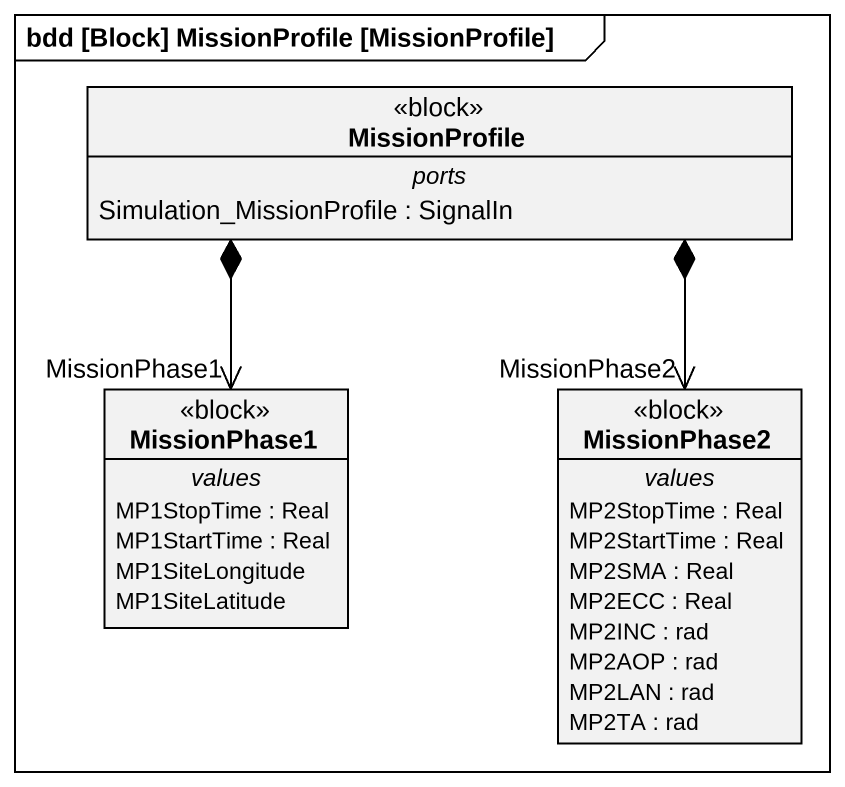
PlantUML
@startuml
mainframe bdd [Block] MissionProfile [MissionProfile]
hide circle
hide empty members
class MissionProfile <<block>> {
  -- ports --
  Simulation_MissionProfile : SignalIn
}
class MissionPhase1 <<block>> {
  -- values --
  MP1StopTime : Real
  MP1StartTime : Real
  MP1SiteLongitude
  MP1SiteLatitude
}
class MissionPhase2 <<block>> {
  -- values --
  MP2StopTime : Real
  MP2StartTime : Real
  MP2SMA : Real
  MP2ECC : Real
  MP2INC : rad
  MP2AOP : rad
  MP2LAN : rad
  MP2TA : rad
}
MissionProfile *--> "MissionPhase1" MissionPhase1
MissionProfile *--> "MissionPhase2" MissionPhase2
@enduml
